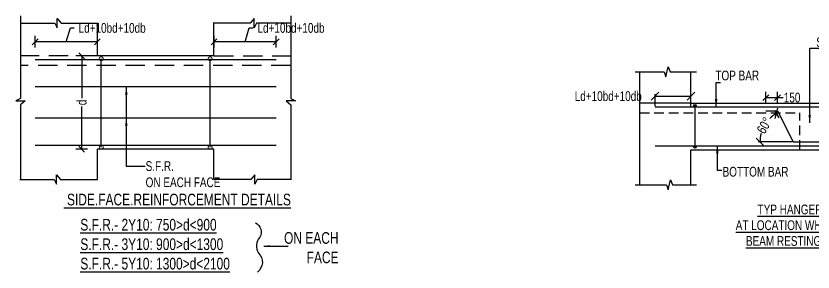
# Model space of a CAD drawing. Header units: millimetres. Extents: x 0 to 31744305, y -21599035 to 0.
# Drawn here: x 31650170 to 31660420, y -21260133 to -21256841 of the extents above; entities that cross this region are included whole.
import ezdxf

# ---------------------------------------------------------------- set-up
doc = ezdxf.new("R2010")
doc.units = ezdxf.units.MM
doc.header["$LTSCALE"] = 1000
doc.header["$MEASUREMENT"] = 0
doc.header["$PDMODE"] = 3
doc.linetypes.add('CONTINU', pattern=[0])
doc.linetypes.add('HIDDEN', pattern=[0.375, 0.25, -0.125])
for name, color, linetype in [('-S-ARROW', 253, 'Continuous'), ('-S-BMNO', 1, 'Continuous'), ('-S-DIM', 251, 'Continuous'), ('-S-MISC', 8, 'Continuous'), ('-S-STIRUP', 11, 'Continuous'), ('-STR-BEAM', 7, 'CONTINU'), ('-STR-TEXT', 6, 'Continuous'), ('A-CONC', 5, 'Continuous'), ('COL', 5, 'Continuous'), ('cut lines', 8, 'Continuous'), ('Leader', 8, 'Continuous'), ('rein', 3, 'Continuous'), ('S-COL', 5, 'Continuous'), ('SLAB LINE', 254, 'HIDDEN')]:
    doc.layers.add(name, color=color, linetype=linetype)
doc.styles.add('BEAM-LS', font='romans.shx', dxfattribs={"width": 0.8})
doc.styles.add('SOBHA', font='swisscl.ttf')
doc.styles.add('sobha.sed', font='swisscl.ttf')
doc.dimstyles.new('S-50', dxfattribs={"dimscale": 50, "dimtxt": 2.5, "dimasz": 2, "dimexe": 0.5, "dimexo": 0.25, "dimgap": 0.25, "dimtad": 0, "dimdec": 0, "dimrnd": 0.0005, "dimzin": 0, "dimdsep": 46, "dimtxsty": 'sobha.sed', "dimblk": 'OBLIQUE', "dimcen": 0.09, "dimclrd": 8, "dimclre": 8, "dimclrt": 6, "dimadec": 0, "dimazin": 0, "dimtfac": 1, "dimtdec": 0, "dimtofl": 0, "dimtmove": 2, "dimatfit": 3, "dimfxl": 0.18, "dimtolj": 1, "dimtzin": 0, "dimlwd": -1, "dimlwe": -1, "dimarcsym": 0})
doc.dimstyles.new('S-DIM50', dxfattribs={"dimscale": 50, "dimtxt": 2.5, "dimasz": 1.5, "dimexe": 1.5, "dimexo": 1, "dimgap": 0.5, "dimtad": 0, "dimdec": 0, "dimzin": 0, "dimdsep": 46, "dimtxsty": 'SOBHA', "dimcen": 0.09, "dimclrd": 256, "dimclre": 256, "dimclrt": 6, "dimadec": 5, "dimazin": 0, "dimtfac": 1, "dimtdec": 0, "dimtofl": 0, "dimtmove": 0, "dimatfit": 3, "dimfxl": 0.18, "dimtolj": 1, "dimtzin": 0, "dimlwd": -1, "dimlwe": -1, "dimarcsym": 0})
doc.dimstyles.new('STIRUP', dxfattribs={"dimscale": 50, "dimtxt": 2.5, "dimasz": 2.2, "dimexe": 0, "dimexo": 0, "dimgap": 0.5, "dimtad": 0, "dimdec": 0, "dimzin": 0, "dimdsep": 46, "dimtxsty": 'BEAM-LS', "dimblk": 'DOTSMALL', "dimcen": 0.09, "dimclrd": 256, "dimclre": 256, "dimclrt": 256, "dimadec": 5, "dimazin": 0, "dimtfac": 1, "dimtdec": 0, "dimtofl": 0, "dimtmove": 0, "dimatfit": 3, "dimldrblk": 'DOTSMALL', "dimfxl": 0, "dimfxlon": 1, "dimtolj": 1, "dimtzin": 0, "dimlwd": -1, "dimlwe": -1, "dimarcsym": 0})

# ---------------------------------------------------------------- blocks, each defined once
blk = doc.blocks.new('_OBLIQUE')
at = {"color": 0, "linetype": 'ByBlock'}
blk.add_line((-0.5, -0.5), (0.5, 0.5), dxfattribs=at)
blk = doc.blocks.new('*D381')
at = {"color": 8, "transparency": 16777216}
for p, q in [((1133, -189), (1087, -110)), ((1300, -500), (862, -500))]:
    blk.add_line(p, q, dxfattribs=at)
for start, end in [(120, 134.7429), (165.2571, 180)]:
    blk.add_arc((1312, -500), 425, start, end, dxfattribs=at)
at = {"layer": 'Defpoints', "color": 0, "transparency": 16777216}
for p in [(1139, -200, 0), (987, -227), (1312, -500), (1312, -500), (1787, -500)]:
    blk.add_point(p, dxfattribs=at)
at = {"color": 8, "transparency": 16777216, "xscale": 100, "yscale": 100, "zscale": 100}
for p, rotation in [((1100, -132), 29.99999999999575), ((887, -500), 269.9999884995148)]:
    blk.add_blockref('_OBLIQUE', p, dxfattribs=dict(at, rotation=rotation))
at = {"color": 6, "transparency": 16777216, "insert": (944, -288), "char_height": 125, "attachment_point": 5, "rotation": 60, "style": 'sobha.sed'}
blk.add_mtext('\\A1;60°', dxfattribs=at)
blk = doc.blocks.new('*D378')
at = {"layer": '-S-DIM', "color": 8, "transparency": 16777216}
for p, q in [((962, -5), (962, 145)), ((1112, -5), (1112, 145)), ((962, 70), (1112, 70)), ((1112, 70), (1187, 70))]:
    blk.add_line(p, q, dxfattribs=at)
at = {"layer": 'Defpoints', "color": 0, "transparency": 16777216}
for p in [(1112, 70), (962, -100), (1112, -100)]:
    blk.add_point(p, dxfattribs=at)
at = {"layer": '-S-DIM', "color": 8, "transparency": 16777216, "xscale": 75, "yscale": 75, "zscale": 75, "rotation": 180}
blk.add_blockref('_OBLIQUE', (962, 70), dxfattribs=at)
at = {"layer": '-S-DIM', "color": 8, "transparency": 16777216, "xscale": 75, "yscale": 75, "zscale": 75}
blk.add_blockref('_OBLIQUE', (1112, 70), dxfattribs=at)
at = {"layer": '-S-DIM', "color": 6, "transparency": 16777216, "insert": (1300, 70), "char_height": 125, "attachment_point": 5, "style": 'SOBHA'}
blk.add_mtext('\\A1;150', dxfattribs=at)
blk = doc.blocks.new('*D379')
at = {"layer": '-S-DIM', "color": 8, "transparency": 16777216}
for p, q in [((1988, -5), (1988, 145)), ((2138, -5), (2138, 145)), ((1988, 70), (1913, 70)), ((2138, 70), (1988, 70))]:
    blk.add_line(p, q, dxfattribs=at)
at = {"layer": 'Defpoints', "color": 0, "transparency": 16777216}
for p in [(1988, 70), (1988, -100), (2138, -100)]:
    blk.add_point(p, dxfattribs=at)
at = {"layer": '-S-DIM', "color": 8, "transparency": 16777216, "xscale": 75, "yscale": 75, "zscale": 75, "rotation": 180}
blk.add_blockref('_OBLIQUE', (1988, 70), dxfattribs=at)
at = {"layer": '-S-DIM', "color": 8, "transparency": 16777216, "xscale": 75, "yscale": 75, "zscale": 75}
blk.add_blockref('_OBLIQUE', (2138, 70), dxfattribs=at)
at = {"layer": '-S-DIM', "color": 6, "transparency": 16777216, "insert": (1800, 70), "char_height": 125, "attachment_point": 5, "style": 'SOBHA'}
blk.add_mtext('\\A1;150', dxfattribs=at)
blk = doc.blocks.new('*D382')
at = {"layer": '-S-DIM', "color": 8, "transparency": 16777216}
for p, q in [((-462, -38), (-462, 113)), ((0, -38), (0, 113)), ((-462, 88), (0, 88))]:
    blk.add_line(p, q, dxfattribs=at)
at = {"layer": 'Defpoints', "color": 0, "transparency": 16777216}
for p in [(0, 88), (-462, -50), (0, -50)]:
    blk.add_point(p, dxfattribs=at)
at = {"layer": '-S-DIM', "color": 8, "transparency": 16777216, "xscale": 100, "yscale": 100, "zscale": 100}
for p, rotation in [((-462, 88), 179.9997867593097), ((0, 88), 359.9997867593097)]:
    blk.add_blockref('_OBLIQUE', p, dxfattribs=dict(at, rotation=rotation))
at = {"layer": '-S-DIM', "color": 6, "transparency": 16777216, "insert": (-1064, 88), "char_height": 125, "attachment_point": 5, "rotation": 359.9998, "style": 'sobha.sed'}
blk.add_mtext('\\A1;Ld+10bd+10db', dxfattribs=at)
blk = doc.blocks.new('*D383')
at = {"layer": '-S-DIM', "color": 8, "transparency": 16777216}
for p, q in [((3100, -38), (3100, 113)), ((3562, -38), (3562, 113)), ((3562, 88), (3100, 88))]:
    blk.add_line(p, q, dxfattribs=at)
at = {"layer": 'Defpoints', "color": 0, "transparency": 16777216}
for p in [(3100, 88), (3100, -50), (3562, -50)]:
    blk.add_point(p, dxfattribs=at)
at = {"layer": '-S-DIM', "color": 8, "transparency": 16777216, "xscale": 100, "yscale": 100, "zscale": 100}
for p, rotation in [((3100, 88), 180.0002132406902), ((3562, 88), 0.0002132406903055)]:
    blk.add_blockref('_OBLIQUE', p, dxfattribs=dict(at, rotation=rotation))
at = {"layer": '-S-DIM', "color": 6, "transparency": 16777216, "insert": (4163, 88), "char_height": 125, "attachment_point": 5, "rotation": 0.0002, "style": 'sobha.sed'}
blk.add_mtext('\\A1;Ld+10bd+10db', dxfattribs=at)
blk = doc.blocks.new('_DotSmall')
at = {"color": 0, "linetype": 'ByBlock', "const_width": 0.5}
blk.add_lwpolyline([(-0.0625, 0, 1), (0.0625, 0, 1)], format="xyb", close=True, dxfattribs=at)
blk = doc.blocks.new('*D387')
at = {"layer": '-S-STIRUP', "ltscale": 100, "transparency": 16777216}
blk.add_line((16308154, -2169428), (16308154, -2168290), dxfattribs=at)
at = {"layer": 'Defpoints', "color": 0, "linetype": 'CONTINU', "ltscale": 100, "transparency": 16777216}
for p in [(16308154, -2168290), (16308154, -2168290), (16308154, -2169428)]:
    blk.add_point(p, dxfattribs=at)
at = {"layer": '-S-STIRUP', "linetype": 'CONTINU', "ltscale": 100, "transparency": 16777216, "xscale": 100, "yscale": 100, "zscale": 100}
for p, rotation in [((16308154, -2168290), 90), ((16308154, -2169428), 270)]:
    blk.add_blockref('_DotSmall', p, dxfattribs=dict(at, rotation=rotation))
blk = doc.blocks.new('*D388')
at = {"layer": '-S-STIRUP', "ltscale": 100, "transparency": 16777216}
blk.add_line((16309554, -2169428), (16309554, -2168290), dxfattribs=at)
at = {"layer": 'Defpoints', "color": 0, "linetype": 'CONTINU', "ltscale": 100, "transparency": 16777216}
for p in [(16309554, -2168290), (16309554, -2168290), (16309554, -2169428)]:
    blk.add_point(p, dxfattribs=at)
at = {"layer": '-S-STIRUP', "linetype": 'CONTINU', "ltscale": 100, "transparency": 16777216, "xscale": 100, "yscale": 100, "zscale": 100}
for p, rotation in [((16309554, -2168290), 90), ((16309554, -2169428), 270)]:
    blk.add_blockref('_DotSmall', p, dxfattribs=dict(at, rotation=rotation))
blk = doc.blocks.new('*D386')
at = {"layer": '-S-DIM', "transparency": 16777216}
for p, q in [((16307704, -2168072), (16307757, -2167895)), ((16307757, -2167895), (16307807, -2167895)), ((16307304, -2168147), (16307304, -2167997)), ((16308104, -2168147), (16308104, -2167997)), ((16308104, -2168072), (16307304, -2168072))]:
    blk.add_line(p, q, dxfattribs=at)
at = {"layer": 'Defpoints', "color": 0, "transparency": 16777216}
for p in [(16307304, -2168072), (16307304, -2168302), (16308104, -2168252)]:
    blk.add_point(p, dxfattribs=at)
at = {"layer": '-S-DIM', "transparency": 16777216, "xscale": 75, "yscale": 75, "zscale": 75, "rotation": 180}
blk.add_blockref('_OBLIQUE', (16307304, -2168072), dxfattribs=at)
at = {"layer": '-S-DIM', "transparency": 16777216, "xscale": 75, "yscale": 75, "zscale": 75}
blk.add_blockref('_OBLIQUE', (16308104, -2168072), dxfattribs=at)
at = {"layer": '-S-DIM', "color": 6, "transparency": 16777216, "insert": (16308294, -2167895), "char_height": 125, "attachment_point": 5, "style": 'SOBHA'}
blk.add_mtext('\\A1;Ld+10bd+10db', dxfattribs=at)
blk = doc.blocks.new('*D389')
at = {"layer": '-S-DIM', "transparency": 16777216}
for p, q in [((16310004, -2168072), (16310057, -2167895)), ((16310057, -2167895), (16310107, -2167895)), ((16309604, -2168147), (16309604, -2167997)), ((16310404, -2168147), (16310404, -2167997)), ((16310404, -2168072), (16309604, -2168072))]:
    blk.add_line(p, q, dxfattribs=at)
at = {"layer": 'Defpoints', "color": 0, "transparency": 16777216}
for p in [(16309604, -2168072), (16309604, -2168302), (16310404, -2168252)]:
    blk.add_point(p, dxfattribs=at)
at = {"layer": '-S-DIM', "transparency": 16777216, "xscale": 75, "yscale": 75, "zscale": 75, "rotation": 180}
blk.add_blockref('_OBLIQUE', (16309604, -2168072), dxfattribs=at)
at = {"layer": '-S-DIM', "transparency": 16777216, "xscale": 75, "yscale": 75, "zscale": 75}
blk.add_blockref('_OBLIQUE', (16310404, -2168072), dxfattribs=at)
at = {"layer": '-S-DIM', "color": 6, "transparency": 16777216, "insert": (16310594, -2167895), "char_height": 125, "attachment_point": 5, "style": 'SOBHA'}
blk.add_mtext('\\A1;Ld+10bd+10db', dxfattribs=at)
blk = doc.blocks.new('*D384')
at = {"layer": '-S-DIM', "transparency": 16777216}
for p, q in [((16307978, -2168252), (16307828, -2168252)), ((16307903, -2168252), (16307903, -2168799)), ((16307903, -2169452), (16307903, -2168906)), ((16307978, -2169452), (16307828, -2169452))]:
    blk.add_line(p, q, dxfattribs=at)
at = {"layer": 'Defpoints', "color": 0, "transparency": 16777216}
for p in [(16307903, -2168252), (16308104, -2168252), (16308104, -2169452)]:
    blk.add_point(p, dxfattribs=at)
at = {"layer": '-S-DIM', "transparency": 16777216, "xscale": 75, "yscale": 75, "zscale": 75}
for p, rotation in [((16307903, -2168252), 90), ((16307903, -2169452), 270)]:
    blk.add_blockref('_OBLIQUE', p, dxfattribs=dict(at, rotation=rotation))
at = {"layer": '-S-DIM', "color": 6, "transparency": 16777216, "insert": (16307903, -2168852), "char_height": 125, "attachment_point": 5, "rotation": 90, "style": 'SOBHA'}
blk.add_mtext('\\A1;d', dxfattribs=at)
blk = doc.blocks.new('Hanger')
at = {"layer": '-S-STIRUP', "linetype": 'CONTINU', "ltscale": 100}
h = blk.add_hatch(color=256, dxfattribs=at)
h.dxf.hatch_style = 1
h.paths.add_polyline_path([(65.2, -34, 1), (34.3, -34, 1)])
h = blk.add_hatch(color=256, dxfattribs=at)
h.dxf.hatch_style = 1
h.paths.add_polyline_path([(3034.5, -34, -1), (3065.4, -34, -1)])
h = blk.add_hatch(color=256, dxfattribs=at)
h.dxf.hatch_style = 1
h.paths.add_polyline_path([(52.2, -550.2), (47.3, -550.2, 0.3683822), (34.3, -565.5, 1), (65.2, -565.5, 0.3683822)])
h = blk.add_hatch(color=256, dxfattribs=at)
h.dxf.hatch_style = 1
h.paths.add_polyline_path([(3047.5, -550.2), (3052.4, -550.2, -0.3683822), (3065.4, -565.5, -1), (3034.5, -565.5, -0.3683822)])
at = {"layer": '-S-MISC', "linetype": 'ByBlock', "ltscale": 1000}
for points in [[(-718, 400), (-344.7, 400), (-321.3, 335.6), (-293.2, 464.4), (-269.7, 400), (70.6, 400)], [(3817.7, 400), (3444.5, 400), (3421, 335.6), (3392.9, 464.4), (3369.5, 400), (3029.2, 400)], [(-718, -1050), (-314.7, -1050), (-291.3, -1114.4), (-263.2, -985.6), (-239.7, -1050), (70.6, -1050)], [(3817.7, -1050), (3414.5, -1050), (3391, -1114.4), (3362.9, -985.6), (3339.5, -1050), (3029.2, -1050)]]:
    blk.add_lwpolyline(points, dxfattribs=at)
at = {"layer": '-S-STIRUP', "linetype": 'CONTINU', "ltscale": 100}
for p, q in [((49.8, -49.4), (49.8, -550)), ((3050, -49.4), (3050, -550))]:
    blk.add_line(p, q, dxfattribs=at)
for centre in [(49.8, -34), (3050, -34), (49.8, -565.5), (3050, -565.5)]:
    blk.add_circle(centre, 15.5, dxfattribs=at)
at = {"layer": 'A-CONC', "color": 7}
for p, q in [((0, 0), (3099.8, 0)), ((0, -600), (3099.8, -600))]:
    blk.add_line(p, q, dxfattribs=at)
at = {"layer": 'rein'}
for p, q in [((-461.5, -50), (3561.7, -50)), ((962, -100), (1112, -100)), ((1112, -100), (1312.1, -500)), ((1987.8, -100), (1787.6, -500)), ((2137.8, -100), (1987.8, -100)), ((1312.1, -500), (1787.6, -500)), ((-461.5, -550), (3561.7, -550))]:
    blk.add_line(p, q, dxfattribs=at)
at = {"layer": 'S-COL'}
for p, q in [((-659.7, -1050), (-659.7, 400)), ((0, 0), (0, 400)), ((3099.8, 0), (3099.8, 400)), ((3759.5, -1050), (3759.5, 400)), ((0, -1050), (0, -600)), ((3099.8, -1050), (3099.8, -600))]:
    blk.add_line(p, q, dxfattribs=at)
at = {"layer": 'SLAB LINE', "ltscale": 10}
for p, q in [((0, 0), (-659.7, 0)), ((3099.8, 0), (3759.5, 0))]:
    blk.add_line(p, q, dxfattribs=at)
at = {"layer": 'SLAB LINE', "color": 8, "ltscale": 0.5}
for p, q in [((-659.7, -125), (1399.9, -125)), ((1399.9, -600), (1399.9, -125)), ((1699.9, -600), (1699.9, -125)), ((1699.9, -125), (3759.5, -125))]:
    blk.add_line(p, q, dxfattribs=at)
at = {"layer": '-S-BMNO', "color": 4, "insert": (1682.4, -1305.2), "char_height": 125, "attachment_point": 2, "line_spacing_factor": 0.971848, "style": 'sobha.sed'}
blk.add_mtext_dynamic_manual_height_columns('{\\LTYP HANGER BAR DETAIL,\\PAT LOCATION WHERE SECONDARY\\PBEAM RESTING ON MAIN BEAM}', width=2137.472, gutter_width=10, heights=[0], dxfattribs=at)
at = {"layer": '-STR-TEXT', "color": 6, "char_height": 125, "attachment_point": 1, "style": 'SOBHA'}
for s, insert in [('\\pxt2;SECONDARY BEAM', (1611.2, 844.5, 0)), ('\\pxt2;MAIN BEAM', (2370.1, 573.5, 0)), ('\\pxt2;TOP BAR', (313.8, 416.5, 0)), ('2-Y12\\P(HANGER BAR)', (1871.9, -703.1, 0)), ('\\pxt2;BOTTOM BAR', (406.3, -820.3, 0))]:
    blk.add_mtext(s, dxfattribs=dict(at, insert=insert))
at = {"layer": '-S-DIM'}
for base, p1, p2, angle, picture, middle in [((0, 88.4), (-461.9, -50), (0, -50), 359.99979, '*D382', (-1063.6, 88.4)), ((3099.8, 88.4), (3561.7, -50), (3099.8, -50), 180.00021, '*D383', (4163.4, 88.4))]:
    dim = blk.add_linear_dim(base=base, p1=p1, p2=p2, angle=angle, text='Ld+10bd+10db', dimstyle='S-50', dxfattribs=at)
    dim.commit()
    dim.dimension.update_dxf_attribs({"geometry": picture, "text_midpoint": middle, "dimtype": 129})
dim = blk.add_linear_dim(base=(1112, 70.3), p1=(962, -100), p2=(1112, -100), dimstyle='S-50', dxfattribs=at)
dim.commit()
dim.dimension.update_dxf_attribs({"geometry": '*D378', "text_midpoint": (1299.7, 70.3)})
dim = blk.add_linear_dim(base=(1987.8, 70.3), p1=(2137.8, -100), p2=(1987.8, -100), angle=180, dimstyle='S-50', dxfattribs=at)
dim.commit()
dim.dimension.update_dxf_attribs({"geometry": '*D379', "text_midpoint": (1800, 70.3)})
dim = blk.add_angular_dim_2l(base=(986.8, -227), line1=((1787.4, -500), (1312.2, -500)), line2=((1312.2, -500), (1139, -200, 0)), dimstyle='S-50')
dim.commit()
dim.dimension.update_dxf_attribs({"geometry": '*D381', "text_midpoint": (944.4, -287.6)})
at = {"layer": 'Leader'}
for points in [[(1526.5, -252.4), (1526.5, 707.2), (1752.3, 707.2)], [(2285.4, -49.9), (2285.4, 513.5), (2341.5, 513.5)], [(323.3, -49.9), (323.3, 265.3), (379.4, 265.3)], [(1857.8, -359.8), (1857.8, -858.9), (1966.2, -858.9)], [(338.6, -547.4), (338.6, -862.6), (394.7, -862.6)]]:
    blk.add_leader(points, dimstyle='S-50', override={"dimasz": 2}, dxfattribs=at)
blk = doc.blocks.new('456')
at = {"layer": '-STR-TEXT', "color": 6}
blk.add_blockref('Hanger', (16285816, -2155476), dxfattribs=at)
blk = doc.blocks.new('SFR')
at = {"layer": '-S-MISC', "linetype": 'ByBlock', "ltscale": 1000}
for points in [[(16310591, -2167834.2), (16310149.7, -2167834.2), (16310118.8, -2167893.9), (16310118.8, -2167773.7), (16310069, -2167834.2), (16309594.4, -2167834.2)], [(16310591, -2167740.2), (16310591, -2168800.3), (16310650.7, -2168831.2), (16310530.5, -2168831.2), (16310591, -2168881), (16310591, -2169842.8)], [(16310600.3, -2169842.8), (16310159, -2169842.8), (16310128.1, -2169902.5), (16310128.1, -2169782.3), (16310078.3, -2169842.8), (16309603.8, -2169842.8)]]:
    blk.add_lwpolyline(points, dxfattribs=at)
at = {"layer": '-STR-BEAM', "linetype": 'ByBlock', "ltscale": 1000}
for p, q in [((16309603.8, -2168252.4), (16308103.9, -2168252.4)), ((16309603.8, -2169452.4), (16308103.9, -2169452.4))]:
    blk.add_line(p, q, dxfattribs=at)
at = {"layer": 'COL', "linetype": 'Continuous', "ltscale": 10}
for p, q in [((16308103.9, -2168252.4), (16308103.9, -2167834.2)), ((16309603.8, -2168252.4), (16309603.8, -2167834.2)), ((16308103.9, -2169842.8), (16308103.9, -2169452.4)), ((16309603.8, -2169842.8), (16309603.8, -2169452.4))]:
    blk.add_line(p, q, dxfattribs=at)
at = {"layer": 'cut lines', "linetype": 'Continuous', "ltscale": 10}
for points in [[(16307116.7, -2167740.2), (16307116.7, -2168800.3), (16307057, -2168831.2), (16307177.2, -2168831.2), (16307116.7, -2168881), (16307116.7, -2169842.8)], [(16307116.7, -2167834.2), (16307558, -2167834.2), (16307588.9, -2167893.9), (16307588.9, -2167773.7), (16307638.7, -2167834.2), (16308113.2, -2167834.2)], [(16307107.3, -2169842.8), (16307548.7, -2169842.8), (16307579.5, -2169902.5), (16307579.5, -2169782.3), (16307629.4, -2169842.8), (16308103.9, -2169842.8)]]:
    blk.add_lwpolyline(points, dxfattribs=at)
at = {"layer": 'rein', "ltscale": 10}
for p, q in [((16310403.8, -2168302.4), (16307303.9, -2168302.4)), ((16307303.9, -2169402.4), (16310403.8, -2169402.4))]:
    blk.add_line(p, q, dxfattribs=at)
at = {"layer": 'rein', "color": 5, "ltscale": 10}
for p, q in [((16310403.8, -2168652.4), (16307303.9, -2168652.4)), ((16310403.8, -2169052.4), (16307303.9, -2169052.4))]:
    blk.add_line(p, q, dxfattribs=at)
at = {"layer": 'SLAB LINE'}
for p, q in [((16308103.9, -2168252.4), (16307116.7, -2168252.4)), ((16309603.8, -2168252.4), (16310591, -2168252.4)), ((16310591, -2168377.4), (16307116.7, -2168377.4))]:
    blk.add_line(p, q, dxfattribs=at)
at = {"layer": '-S-BMNO', "color": 4, "style": 'sobha.sed'}
blk.add_text('%%U SIDE.FACE.REINFORCEMENT DETAILS', height=150, dxfattribs=at).set_placement((16307670.9, -2170175.5))
at = {"layer": '-S-BMNO', "color": 4, "insert": (16307884.8, -2170349.1), "char_height": 150, "width": 3419.331, "attachment_point": 1, "style": 'sobha.sed'}
blk.add_mtext('{\\LS.F.R.- 2Y10: 750>d<900\\PS.F.R.- 3Y10: 900>d<1300\\PS.F.R.- 5Y10: 1300>d<2100}', dxfattribs=at)
at = {"layer": '-STR-TEXT', "color": 6, "insert": (16308724.7, -2169607.7), "char_height": 125, "attachment_point": 1, "style": 'SOBHA'}
blk.add_mtext('\\A1;S.F.R.\\PON EACH FACE', dxfattribs=at)
at = {"layer": '-S-DIM'}
for base, p1, p2, picture, middle in [((16307303.9, -2168071.8), (16308103.9, -2168252.4), (16307303.9, -2168302.4), '*D386', (16307831.9, -2167895.3)), ((16309603.8, -2168071.8), (16310403.8, -2168252.4), (16309603.8, -2168302.4), '*D389', (16310131.7, -2167895.3))]:
    dim = blk.add_linear_dim(base=base, p1=p1, p2=p2, text='Ld+10bd+10db', dimstyle='S-DIM50', override={"dimscale": 1, "dimtxt": 125, "dimasz": 75, "dimexe": 75, "dimexo": 0, "dimgap": 25, "dimblk1": 'OBLIQUE', "dimblk2": 'OBLIQUE', "dimsah": 1, "dimcen": 4.5, "dimtmove": 1, "dimfxl": 75, "dimfxlon": 1}, dxfattribs=at)
    dim.commit()
    dim.dimension.update_dxf_attribs({"geometry": picture, "text_midpoint": middle})
dim = blk.add_linear_dim(base=(16307903, -2168252.4), p1=(16308103.9, -2169452.4), p2=(16308103.9, -2168252.4), angle=90, text='d', dimstyle='S-DIM50', override={"dimscale": 1, "dimtxt": 125, "dimasz": 75, "dimexe": 75, "dimexo": 0, "dimgap": 25, "dimblk1": 'OBLIQUE', "dimblk2": 'OBLIQUE', "dimsah": 1, "dimcen": 4.5, "dimtmove": 1, "dimfxl": 75, "dimfxlon": 1}, dxfattribs=at)
dim.commit()
dim.dimension.update_dxf_attribs({"geometry": '*D384', "text_midpoint": (16307903, -2168852.4)})
at = {"layer": '-S-STIRUP', "linetype": 'CONTINU', "ltscale": 100}
for base, p1, p2, picture, middle in [((16308153.9, -2168289.7), (16308153.9, -2169428.2), (16308153.9, -2168289.7), '*D387', (16308153.9, -2168858.9)), ((16309553.8, -2168289.7, 0), (16309553.8, -2169428.2, 0), (16309553.8, -2168289.7, 0), '*D388', (16309553.8, -2168858.9, 0))]:
    dim = blk.add_linear_dim(base=base, p1=p1, p2=p2, angle=90, text=' ', dimstyle='STIRUP', override={"dimasz": 2}, dxfattribs=at)
    dim.commit()
    dim.dimension.update_dxf_attribs({"geometry": picture, "text_midpoint": middle})
at = {"layer": '-S-ARROW'}
blk.add_leader([(16308476.3, -2168652.4), (16308476.3, -2169670.2), (16308719.7, -2169670.2)], dimstyle='S-50', override={"dimasz": 2, "dimgap": 0.1, "dimtad": 0, "dimclrd": 256}, dxfattribs=at)
at = {"layer": '-S-ARROW', "annotation_type": 0, "has_hookline": 1, "hookline_direction": 1, "text_width": 918.6}
blk.add_leader([(16308476.3, -2169052.4), (16308476.3, -2169670.2), (16308719.7, -2169670.2)], dimstyle='S-50', override={"dimasz": 2, "dimgap": 0.1, "dimtad": 0, "dimclrd": 256}, dxfattribs=at)

msp = doc.modelspace()

# ---------------------------------------------------------------- linework, layer by layer
at = {"layer": '-S-BMNO', "color": 4}
msp.add_lwpolyline([(31653249.3, -21259500.8, -0.439596), (31653306.7, -21259685, 0.3286624), (31653289.3, -21259890.1, -0.4634159), (31653275.4, -21260133.4, -0.028915)], format="xyb", dxfattribs=at)

# ---------------------------------------------------------------- block references
at = {"layer": 'rein', "color": 1}
msp.add_blockref('SFR', (15343113.1, -19089101, 0), dxfattribs=at)
at = {"layer": 'SLAB LINE', "color": 8, "linetype": 'HIDDEN', "ltscale": 500}
msp.add_blockref('456', (15373034.5, -19102485), dxfattribs=at)

# ---------------------------------------------------------------- texts
at = {"layer": '-S-BMNO', "color": 4, "insert": (31654318.2, -21259619.8), "char_height": 150, "width": 758.117, "attachment_point": 3, "style": 'sobha.sed'}
msp.add_mtext('ON EACH\\P FACE', dxfattribs=at)

# ---------------------------------------------------------------- leaders
at = {"layer": '-S-DIM'}
msp.add_leader([(31653357.6, -21259799.5), (31653671.7, -21259799.5)], dimstyle='S-DIM50', override={"dimscale": 1, "dimtxt": 125, "dimasz": 75, "dimexe": 75, "dimexo": 0, "dimgap": 25, "dimcen": 4.5, "dimtmove": 1, "dimfxl": 75, "dimfxlon": 1}, dxfattribs=at)

doc.saveas('drawing.dxf')
